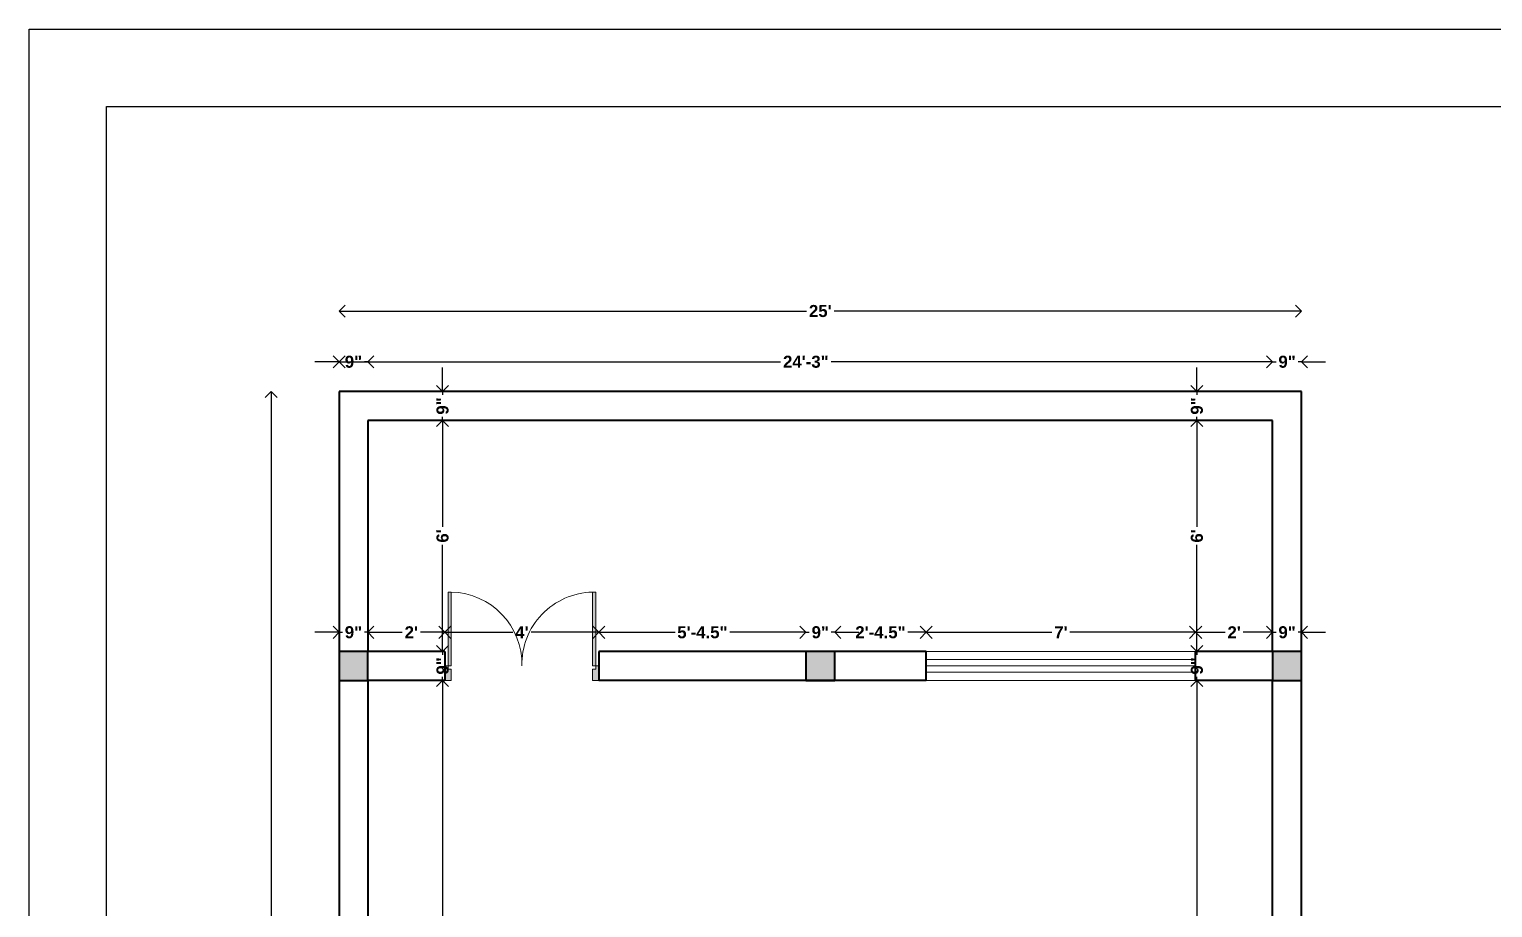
# Model space of a CAD drawing. Header units: inches. Extents: x 1457 to 6508, y 1058 to 4458.
# Drawn here: x 1456.9 to 1913.1, y 3032.4 to 3306.1 of the extents above; entities that cross this region are included whole.
import ezdxf

# ---------------------------------------------------------------- set-up
doc = ezdxf.new("R2010")
doc.units = ezdxf.units.IN
for name, color, linetype, lineweight in [('1.COLUMN', 1, 'Continuous', 40), ('DOOR', 3, 'Continuous', 18), ('frame', 10, 'Continuous', 30), ('WALL', 2, 'Continuous', 40), ('WALL DIMENSION', 6, 'Continuous', 13), ('WINDOW', 4, 'Continuous', 18)]:
    doc.layers.add(name, color=color, linetype=linetype, lineweight=lineweight)
doc.styles.get("Standard").update_dxf_attribs({"font": 'arialbd.ttf'})
doc.dimstyles.new('WALL DIMENSION', dxfattribs={"dimscale": 1.5, "dimtxt": 2.5, "dimasz": 2.5, "dimexe": 1.25, "dimexo": 0.625, "dimtad": 0, "dimlunit": 3, "dimtxsty": 'Standard', "dimblk": 'OPEN90', "dimcen": 2.5, "dimse1": 1, "dimse2": 1, "dimclrd": 1, "dimclrt": 3, "dimadec": 0, "dimazin": 0, "dimtfac": 1, "dimtmove": 0, "dimatfit": 3, "dimfxl": 0, "dimarcsym": 0})

# ---------------------------------------------------------------- blocks, each defined once
blk = doc.blocks.new('_Open90')
at = {"color": 0, "linetype": 'ByBlock', "lineweight": -2}
for p, q in [((0, 0), (-1, 0)), ((-0.5, 0.5), (0, 0)), ((0, 0), (-0.5, -0.5))]:
    blk.add_line(p, q, dxfattribs=at)
blk = doc.blocks.new('*D196')
at = {"layer": 'Defpoints', "color": 0}
for p in [(1553.48, 3202.52), (1553.48, 3184.26), (1562.48, 3184.26)]:
    blk.add_point(p, dxfattribs=at)
at = {"layer": 'WALL DIMENSION', "color": 1, "lineweight": -2}
for p, q in [((1549.73, 3202.52), (1545.98, 3202.52)), ((1553.48, 3202.52), (1554.56, 3202.52)), ((1562.48, 3202.52), (1561.4, 3202.52)), ((1566.23, 3202.52), (1569.98, 3202.52))]:
    blk.add_line(p, q, dxfattribs=at)
at = {"layer": 'WALL DIMENSION', "color": 1, "lineweight": -2, "xscale": 3.75, "yscale": 3.75, "zscale": 3.75}
blk.add_blockref('_Open90', (1553.48, 3202.52), dxfattribs=at)
at = {"layer": 'WALL DIMENSION', "color": 1, "lineweight": -2, "xscale": 3.75, "yscale": 3.75, "zscale": 3.75, "rotation": 180}
blk.add_blockref('_Open90', (1562.48, 3202.52), dxfattribs=at)
at = {"layer": 'WALL DIMENSION', "color": 3, "insert": (1557.98, 3202.52), "char_height": 3.75, "attachment_point": 5}
blk.add_mtext('9"', dxfattribs=at)
blk = doc.blocks.new('*D197')
at = {"layer": 'Defpoints', "color": 0}
for p in [(1844.48, 3202.52), (1553.48, 3184.26), (1844.48, 3184.26)]:
    blk.add_point(p, dxfattribs=at)
at = {"layer": 'WALL DIMENSION', "color": 1, "lineweight": -2}
for p, q in [((1557.23, 3202.52), (1691.13, 3202.52)), ((1840.73, 3202.52), (1706.83, 3202.52))]:
    blk.add_line(p, q, dxfattribs=at)
at = {"layer": 'WALL DIMENSION', "color": 1, "lineweight": -2, "xscale": 3.75, "yscale": 3.75, "zscale": 3.75, "rotation": 180}
blk.add_blockref('_Open90', (1553.48, 3202.52), dxfattribs=at)
at = {"layer": 'WALL DIMENSION', "color": 1, "lineweight": -2, "xscale": 3.75, "yscale": 3.75, "zscale": 3.75}
blk.add_blockref('_Open90', (1844.48, 3202.52), dxfattribs=at)
at = {"layer": 'WALL DIMENSION', "color": 3, "insert": (1698.98, 3202.52), "char_height": 3.75, "attachment_point": 5}
blk.add_mtext('24\'-3"', dxfattribs=at)
blk = doc.blocks.new('*D198')
at = {"layer": 'Defpoints', "color": 0}
for p in [(1853.48, 3202.52), (1844.48, 3184.26), (1853.48, 3182.76)]:
    blk.add_point(p, dxfattribs=at)
at = {"layer": 'WALL DIMENSION', "color": 1, "lineweight": -2}
for p, q in [((1840.73, 3202.52), (1836.98, 3202.52)), ((1844.48, 3202.52), (1845.56, 3202.52)), ((1853.48, 3202.52), (1852.4, 3202.52)), ((1857.23, 3202.52), (1860.98, 3202.52))]:
    blk.add_line(p, q, dxfattribs=at)
at = {"layer": 'WALL DIMENSION', "color": 1, "lineweight": -2, "xscale": 3.75, "yscale": 3.75, "zscale": 3.75}
blk.add_blockref('_Open90', (1844.48, 3202.52), dxfattribs=at)
at = {"layer": 'WALL DIMENSION', "color": 1, "lineweight": -2, "xscale": 3.75, "yscale": 3.75, "zscale": 3.75, "rotation": 180}
blk.add_blockref('_Open90', (1853.48, 3202.52), dxfattribs=at)
at = {"layer": 'WALL DIMENSION', "color": 3, "insert": (1848.98, 3202.52), "char_height": 3.75, "attachment_point": 5}
blk.add_mtext('9"', dxfattribs=at)
blk = doc.blocks.new('*D191')
at = {"layer": 'Defpoints', "color": 0}
for p in [(1553.48, 3118.23), (1553.48, 3112.26), (1562.48, 3112.26)]:
    blk.add_point(p, dxfattribs=at)
at = {"layer": 'WALL DIMENSION', "color": 1, "lineweight": -2}
for p, q in [((1549.73, 3118.23), (1545.98, 3118.23)), ((1553.48, 3118.23), (1554.56, 3118.23)), ((1562.48, 3118.23), (1561.4, 3118.23)), ((1566.23, 3118.23), (1569.98, 3118.23))]:
    blk.add_line(p, q, dxfattribs=at)
at = {"layer": 'WALL DIMENSION', "color": 1, "lineweight": -2, "xscale": 3.75, "yscale": 3.75, "zscale": 3.75}
blk.add_blockref('_Open90', (1553.48, 3118.23), dxfattribs=at)
at = {"layer": 'WALL DIMENSION', "color": 1, "lineweight": -2, "xscale": 3.75, "yscale": 3.75, "zscale": 3.75, "rotation": 180}
blk.add_blockref('_Open90', (1562.48, 3118.23), dxfattribs=at)
at = {"layer": 'WALL DIMENSION', "color": 3, "insert": (1557.98, 3118.23), "char_height": 3.75, "attachment_point": 5}
blk.add_mtext('9"', dxfattribs=at)
blk = doc.blocks.new('*D192')
at = {"layer": 'Defpoints', "color": 0}
for p in [(1586.48, 3118.23), (1562.48, 3112.26), (1586.48, 3112.26)]:
    blk.add_point(p, dxfattribs=at)
at = {"layer": 'WALL DIMENSION', "color": 1, "lineweight": -2}
for p, q in [((1566.23, 3118.23), (1573.16, 3118.23)), ((1582.73, 3118.23), (1578.84, 3118.23))]:
    blk.add_line(p, q, dxfattribs=at)
at = {"layer": 'WALL DIMENSION', "color": 1, "lineweight": -2, "xscale": 3.75, "yscale": 3.75, "zscale": 3.75, "rotation": 180}
blk.add_blockref('_Open90', (1562.48, 3118.23), dxfattribs=at)
at = {"layer": 'WALL DIMENSION', "color": 1, "lineweight": -2, "xscale": 3.75, "yscale": 3.75, "zscale": 3.75}
blk.add_blockref('_Open90', (1586.48, 3118.23), dxfattribs=at)
at = {"layer": 'WALL DIMENSION', "color": 3, "insert": (1576, 3118.23), "char_height": 3.75, "attachment_point": 5}
blk.add_mtext("2'", dxfattribs=at)
blk = doc.blocks.new('*D193')
at = {"layer": 'Defpoints', "color": 0}
for p in [(1634.48, 3118.23), (1586.48, 3112.26), (1634.48, 3112.26)]:
    blk.add_point(p, dxfattribs=at)
at = {"layer": 'WALL DIMENSION', "color": 1, "lineweight": -2}
for p, q in [((1590.23, 3118.23), (1607.62, 3118.23)), ((1630.73, 3118.23), (1613.33, 3118.23))]:
    blk.add_line(p, q, dxfattribs=at)
at = {"layer": 'WALL DIMENSION', "color": 1, "lineweight": -2, "xscale": 3.75, "yscale": 3.75, "zscale": 3.75, "rotation": 180}
blk.add_blockref('_Open90', (1586.48, 3118.23), dxfattribs=at)
at = {"layer": 'WALL DIMENSION', "color": 1, "lineweight": -2, "xscale": 3.75, "yscale": 3.75, "zscale": 3.75}
blk.add_blockref('_Open90', (1634.48, 3118.23), dxfattribs=at)
at = {"layer": 'WALL DIMENSION', "color": 3, "insert": (1610.48, 3118.23), "char_height": 3.75, "attachment_point": 5}
blk.add_mtext("4'", dxfattribs=at)
blk = doc.blocks.new('*D194')
at = {"layer": 'Defpoints', "color": 0}
for p in [(1698.98, 3118.23), (1634.48, 3112.26), (1698.98, 3112.26)]:
    blk.add_point(p, dxfattribs=at)
at = {"layer": 'WALL DIMENSION', "color": 1, "lineweight": -2}
for p, q in [((1638.23, 3118.23), (1658.2, 3118.23)), ((1695.23, 3118.23), (1675.26, 3118.23))]:
    blk.add_line(p, q, dxfattribs=at)
at = {"layer": 'WALL DIMENSION', "color": 1, "lineweight": -2, "xscale": 3.75, "yscale": 3.75, "zscale": 3.75, "rotation": 180}
blk.add_blockref('_Open90', (1634.48, 3118.23), dxfattribs=at)
at = {"layer": 'WALL DIMENSION', "color": 1, "lineweight": -2, "xscale": 3.75, "yscale": 3.75, "zscale": 3.75}
blk.add_blockref('_Open90', (1698.98, 3118.23), dxfattribs=at)
at = {"layer": 'WALL DIMENSION', "color": 3, "insert": (1666.73, 3118.23), "char_height": 3.75, "attachment_point": 5}
blk.add_mtext('5\'-4.5"', dxfattribs=at)
blk = doc.blocks.new('*D195')
at = {"layer": 'Defpoints', "color": 0}
for p in [(1707.98, 3118.23), (1698.98, 3112.26), (1707.98, 3112.26)]:
    blk.add_point(p, dxfattribs=at)
at = {"layer": 'WALL DIMENSION', "color": 1, "lineweight": -2}
for p, q in [((1695.23, 3118.23), (1691.48, 3118.23)), ((1698.98, 3118.23), (1700.06, 3118.23)), ((1707.98, 3118.23), (1706.9, 3118.23)), ((1711.73, 3118.23), (1715.48, 3118.23))]:
    blk.add_line(p, q, dxfattribs=at)
at = {"layer": 'WALL DIMENSION', "color": 1, "lineweight": -2, "xscale": 3.75, "yscale": 3.75, "zscale": 3.75}
blk.add_blockref('_Open90', (1698.98, 3118.23), dxfattribs=at)
at = {"layer": 'WALL DIMENSION', "color": 1, "lineweight": -2, "xscale": 3.75, "yscale": 3.75, "zscale": 3.75, "rotation": 180}
blk.add_blockref('_Open90', (1707.98, 3118.23), dxfattribs=at)
at = {"layer": 'WALL DIMENSION', "color": 3, "insert": (1703.48, 3118.23), "char_height": 3.75, "attachment_point": 5}
blk.add_mtext('9"', dxfattribs=at)
blk = doc.blocks.new('*D173')
at = {"layer": 'Defpoints', "color": 0}
for p in [(1736.48, 3118.23), (1707.98, 3112.26), (1736.48, 3112.26)]:
    blk.add_point(p, dxfattribs=at)
at = {"layer": 'WALL DIMENSION', "color": 1, "lineweight": -2}
for p, q in [((1711.73, 3118.23), (1713.65, 3118.23)), ((1732.73, 3118.23), (1730.81, 3118.23))]:
    blk.add_line(p, q, dxfattribs=at)
at = {"layer": 'WALL DIMENSION', "color": 1, "lineweight": -2, "xscale": 3.75, "yscale": 3.75, "zscale": 3.75, "rotation": 180}
blk.add_blockref('_Open90', (1707.98, 3118.23), dxfattribs=at)
at = {"layer": 'WALL DIMENSION', "color": 1, "lineweight": -2, "xscale": 3.75, "yscale": 3.75, "zscale": 3.75}
blk.add_blockref('_Open90', (1736.48, 3118.23), dxfattribs=at)
at = {"layer": 'WALL DIMENSION', "color": 3, "insert": (1722.23, 3118.23), "char_height": 3.75, "attachment_point": 5}
blk.add_mtext('2\'-4.5"', dxfattribs=at)
blk = doc.blocks.new('*D174')
at = {"layer": 'Defpoints', "color": 0}
for p in [(1820.48, 3118.23), (1736.48, 3112.26), (1820.48, 3112.26)]:
    blk.add_point(p, dxfattribs=at)
at = {"layer": 'WALL DIMENSION', "color": 1, "lineweight": -2}
for p, q in [((1740.23, 3118.23), (1775.69, 3118.23)), ((1816.73, 3118.23), (1781.27, 3118.23))]:
    blk.add_line(p, q, dxfattribs=at)
at = {"layer": 'WALL DIMENSION', "color": 1, "lineweight": -2, "xscale": 3.75, "yscale": 3.75, "zscale": 3.75, "rotation": 180}
blk.add_blockref('_Open90', (1736.48, 3118.23), dxfattribs=at)
at = {"layer": 'WALL DIMENSION', "color": 1, "lineweight": -2, "xscale": 3.75, "yscale": 3.75, "zscale": 3.75}
blk.add_blockref('_Open90', (1820.48, 3118.23), dxfattribs=at)
at = {"layer": 'WALL DIMENSION', "color": 3, "insert": (1778.48, 3118.23), "char_height": 3.75, "attachment_point": 5}
blk.add_mtext("7'", dxfattribs=at)
blk = doc.blocks.new('*D175')
at = {"layer": 'Defpoints', "color": 0}
for p in [(1844.48, 3118.23), (1820.48, 3112.26), (1844.48, 3112.26)]:
    blk.add_point(p, dxfattribs=at)
at = {"layer": 'WALL DIMENSION', "color": 1, "lineweight": -2}
for p, q in [((1824.23, 3118.23), (1829.64, 3118.23)), ((1840.73, 3118.23), (1835.32, 3118.23))]:
    blk.add_line(p, q, dxfattribs=at)
at = {"layer": 'WALL DIMENSION', "color": 1, "lineweight": -2, "xscale": 3.75, "yscale": 3.75, "zscale": 3.75, "rotation": 180}
blk.add_blockref('_Open90', (1820.48, 3118.23), dxfattribs=at)
at = {"layer": 'WALL DIMENSION', "color": 1, "lineweight": -2, "xscale": 3.75, "yscale": 3.75, "zscale": 3.75}
blk.add_blockref('_Open90', (1844.48, 3118.23), dxfattribs=at)
at = {"layer": 'WALL DIMENSION', "color": 3, "insert": (1832.48, 3118.23), "char_height": 3.75, "attachment_point": 5}
blk.add_mtext("2'", dxfattribs=at)
blk = doc.blocks.new('*D176')
at = {"layer": 'Defpoints', "color": 0}
for p in [(1853.48, 3118.23), (1844.48, 3112.26), (1853.48, 3112.26)]:
    blk.add_point(p, dxfattribs=at)
at = {"layer": 'WALL DIMENSION', "color": 1, "lineweight": -2}
for p, q in [((1840.73, 3118.23), (1836.98, 3118.23)), ((1844.48, 3118.23), (1845.56, 3118.23)), ((1853.48, 3118.23), (1852.4, 3118.23)), ((1857.23, 3118.23), (1860.98, 3118.23))]:
    blk.add_line(p, q, dxfattribs=at)
at = {"layer": 'WALL DIMENSION', "color": 1, "lineweight": -2, "xscale": 3.75, "yscale": 3.75, "zscale": 3.75}
blk.add_blockref('_Open90', (1844.48, 3118.23), dxfattribs=at)
at = {"layer": 'WALL DIMENSION', "color": 1, "lineweight": -2, "xscale": 3.75, "yscale": 3.75, "zscale": 3.75, "rotation": 180}
blk.add_blockref('_Open90', (1853.48, 3118.23), dxfattribs=at)
at = {"layer": 'WALL DIMENSION', "color": 3, "insert": (1848.98, 3118.23), "char_height": 3.75, "attachment_point": 5}
blk.add_mtext('9"', dxfattribs=at)
blk = doc.blocks.new('*D138')
at = {"layer": 'Defpoints', "color": 0}
for p in [(1825.17, 3193.26), (1820.88, 3184.26), (1825.17, 3184.26)]:
    blk.add_point(p, dxfattribs=at)
at = {"layer": 'WALL DIMENSION', "color": 1, "lineweight": -2}
for p, q in [((1820.88, 3197.01), (1820.88, 3200.76)), ((1820.88, 3193.26), (1820.88, 3192.19)), ((1820.88, 3184.26), (1820.88, 3185.34)), ((1820.88, 3180.51), (1820.88, 3176.76))]:
    blk.add_line(p, q, dxfattribs=at)
at = {"layer": 'WALL DIMENSION', "color": 1, "lineweight": -2, "xscale": 3.75, "yscale": 3.75, "zscale": 3.75}
for p, rotation in [((1820.88, 3193.26), 270), ((1820.88, 3184.26), 90)]:
    blk.add_blockref('_Open90', p, dxfattribs=dict(at, rotation=rotation))
at = {"layer": 'WALL DIMENSION', "color": 3, "insert": (1820.88, 3188.76), "char_height": 3.75, "attachment_point": 5, "rotation": 90}
blk.add_mtext('9"', dxfattribs=at)
blk = doc.blocks.new('*D139')
at = {"layer": 'Defpoints', "color": 0}
for p in [(1825.17, 3184.26), (1820.88, 3112.26), (1820.88, 3112.26)]:
    blk.add_point(p, dxfattribs=at)
at = {"layer": 'WALL DIMENSION', "color": 1, "lineweight": -2}
for p, q in [((1820.88, 3180.51), (1820.88, 3151.05)), ((1820.88, 3116.01), (1820.88, 3145.47))]:
    blk.add_line(p, q, dxfattribs=at)
at = {"layer": 'WALL DIMENSION', "color": 1, "lineweight": -2, "xscale": 3.75, "yscale": 3.75, "zscale": 3.75}
for p, rotation in [((1820.88, 3184.26), 90), ((1820.88, 3112.26), 270)]:
    blk.add_blockref('_Open90', p, dxfattribs=dict(at, rotation=rotation))
at = {"layer": 'WALL DIMENSION', "color": 3, "insert": (1820.88, 3148.26), "char_height": 3.75, "attachment_point": 5, "rotation": 90}
blk.add_mtext("6'", dxfattribs=at)
blk = doc.blocks.new('*D140')
at = {"layer": 'Defpoints', "color": 0}
for p in [(1820.88, 3112.26), (1820.88, 3103.26), (1820.88, 3103.26)]:
    blk.add_point(p, dxfattribs=at)
at = {"layer": 'WALL DIMENSION', "color": 1, "lineweight": -2}
for p, q in [((1820.88, 3116.01), (1820.88, 3119.76)), ((1820.88, 3112.26), (1820.88, 3111.19)), ((1820.88, 3103.26), (1820.88, 3104.34)), ((1820.88, 3099.51), (1820.88, 3095.76))]:
    blk.add_line(p, q, dxfattribs=at)
at = {"layer": 'WALL DIMENSION', "color": 1, "lineweight": -2, "xscale": 3.75, "yscale": 3.75, "zscale": 3.75}
for p, rotation in [((1820.88, 3112.26), 270), ((1820.88, 3103.26), 90)]:
    blk.add_blockref('_Open90', p, dxfattribs=dict(at, rotation=rotation))
at = {"layer": 'WALL DIMENSION', "color": 3, "insert": (1820.88, 3107.76), "char_height": 3.75, "attachment_point": 5, "rotation": 90}
blk.add_mtext('9"', dxfattribs=at)
blk = doc.blocks.new('*D141')
at = {"layer": 'Defpoints', "color": 0}
for p in [(1820.88, 3103.26), (1820.88, 2923.26), (1820.88, 2923.26)]:
    blk.add_point(p, dxfattribs=at)
at = {"layer": 'WALL DIMENSION', "color": 1, "lineweight": -2}
for p, q in [((1820.88, 3099.51), (1820.88, 3017.42)), ((1820.88, 2927.01), (1820.88, 3009.11))]:
    blk.add_line(p, q, dxfattribs=at)
at = {"layer": 'WALL DIMENSION', "color": 1, "lineweight": -2, "xscale": 3.75, "yscale": 3.75, "zscale": 3.75}
for p, rotation in [((1820.88, 3103.26), 90), ((1820.88, 2923.26), 270)]:
    blk.add_blockref('_Open90', p, dxfattribs=dict(at, rotation=rotation))
at = {"layer": 'WALL DIMENSION', "color": 3, "insert": (1820.88, 3013.26), "char_height": 3.75, "attachment_point": 5, "rotation": 90}
blk.add_mtext("15'", dxfattribs=at)
blk = doc.blocks.new('*D125')
at = {"layer": 'Defpoints', "color": 0}
for p in [(1585.76, 3193.26), (1585.76, 3184.26), (1585.76, 3184.26)]:
    blk.add_point(p, dxfattribs=at)
at = {"layer": 'WALL DIMENSION', "color": 1, "lineweight": -2}
for p, q in [((1585.76, 3197.01), (1585.76, 3200.76)), ((1585.76, 3193.26), (1585.76, 3192.19)), ((1585.76, 3184.26), (1585.76, 3185.34)), ((1585.76, 3180.51), (1585.76, 3176.76))]:
    blk.add_line(p, q, dxfattribs=at)
at = {"layer": 'WALL DIMENSION', "color": 1, "lineweight": -2, "xscale": 3.75, "yscale": 3.75, "zscale": 3.75}
for p, rotation in [((1585.76, 3193.26), 270), ((1585.76, 3184.26), 90)]:
    blk.add_blockref('_Open90', p, dxfattribs=dict(at, rotation=rotation))
at = {"layer": 'WALL DIMENSION', "color": 3, "insert": (1585.76, 3188.76), "char_height": 3.75, "attachment_point": 5, "rotation": 90}
blk.add_mtext('9"', dxfattribs=at)
blk = doc.blocks.new('*D126')
at = {"layer": 'Defpoints', "color": 0}
for p in [(1585.76, 3184.26), (1582.81, 3112.26), (1585.76, 3112.26)]:
    blk.add_point(p, dxfattribs=at)
at = {"layer": 'WALL DIMENSION', "color": 1, "lineweight": -2}
for p, q in [((1585.76, 3180.51), (1585.76, 3151.05)), ((1585.76, 3116.01), (1585.76, 3145.47))]:
    blk.add_line(p, q, dxfattribs=at)
at = {"layer": 'WALL DIMENSION', "color": 1, "lineweight": -2, "xscale": 3.75, "yscale": 3.75, "zscale": 3.75}
for p, rotation in [((1585.76, 3184.26), 90), ((1585.76, 3112.26), 270)]:
    blk.add_blockref('_Open90', p, dxfattribs=dict(at, rotation=rotation))
at = {"layer": 'WALL DIMENSION', "color": 3, "insert": (1585.76, 3148.26), "char_height": 3.75, "attachment_point": 5, "rotation": 90}
blk.add_mtext("6'", dxfattribs=at)
blk = doc.blocks.new('*D127')
at = {"layer": 'Defpoints', "color": 0}
for p in [(1582.81, 3112.26), (1582.81, 3103.26), (1585.76, 3103.26)]:
    blk.add_point(p, dxfattribs=at)
at = {"layer": 'WALL DIMENSION', "color": 1, "lineweight": -2}
for p, q in [((1585.76, 3116.01), (1585.76, 3119.76)), ((1585.76, 3112.26), (1585.76, 3111.19)), ((1585.76, 3103.26), (1585.76, 3104.34)), ((1585.76, 3099.51), (1585.76, 3095.76))]:
    blk.add_line(p, q, dxfattribs=at)
at = {"layer": 'WALL DIMENSION', "color": 1, "lineweight": -2, "xscale": 3.75, "yscale": 3.75, "zscale": 3.75}
for p, rotation in [((1585.76, 3112.26), 270), ((1585.76, 3103.26), 90)]:
    blk.add_blockref('_Open90', p, dxfattribs=dict(at, rotation=rotation))
at = {"layer": 'WALL DIMENSION', "color": 3, "insert": (1585.76, 3107.76), "char_height": 3.75, "attachment_point": 5, "rotation": 90}
blk.add_mtext('9"', dxfattribs=at)
blk = doc.blocks.new('*D128')
at = {"layer": 'Defpoints', "color": 0}
for p in [(1582.81, 3103.26), (1585.76, 2923.26), (1586.48, 2923.26)]:
    blk.add_point(p, dxfattribs=at)
at = {"layer": 'WALL DIMENSION', "color": 1, "lineweight": -2}
for p, q in [((1585.76, 3099.51), (1585.76, 3017.42)), ((1585.76, 2927.01), (1585.76, 3009.11))]:
    blk.add_line(p, q, dxfattribs=at)
at = {"layer": 'WALL DIMENSION', "color": 1, "lineweight": -2, "xscale": 3.75, "yscale": 3.75, "zscale": 3.75}
for p, rotation in [((1585.76, 3103.26), 90), ((1585.76, 2923.26), 270)]:
    blk.add_blockref('_Open90', p, dxfattribs=dict(at, rotation=rotation))
at = {"layer": 'WALL DIMENSION', "color": 3, "insert": (1585.76, 3013.26), "char_height": 3.75, "attachment_point": 5, "rotation": 90}
blk.add_mtext("15'", dxfattribs=at)
blk = doc.blocks.new('*D88')
at = {"layer": 'Defpoints', "color": 0}
for p in [(1853.48, 3218.33), (1553.48, 3193.26), (1853.48, 3193.26)]:
    blk.add_point(p, dxfattribs=at)
at = {"layer": 'WALL DIMENSION', "color": 1, "lineweight": -2}
for p, q in [((1557.23, 3218.33), (1699.18, 3218.33)), ((1849.73, 3218.33), (1707.77, 3218.33))]:
    blk.add_line(p, q, dxfattribs=at)
at = {"layer": 'WALL DIMENSION', "color": 1, "lineweight": -2, "xscale": 3.75, "yscale": 3.75, "zscale": 3.75, "rotation": 180}
blk.add_blockref('_Open90', (1553.48, 3218.33), dxfattribs=at)
at = {"layer": 'WALL DIMENSION', "color": 1, "lineweight": -2, "xscale": 3.75, "yscale": 3.75, "zscale": 3.75}
blk.add_blockref('_Open90', (1853.48, 3218.33), dxfattribs=at)
at = {"layer": 'WALL DIMENSION', "color": 3, "insert": (1703.48, 3218.33), "char_height": 3.75, "attachment_point": 5}
blk.add_mtext("25'", dxfattribs=at)
blk = doc.blocks.new('*D89')
at = {"layer": 'Defpoints', "color": 0}
for p in [(1553.48, 3193.26), (1532.37, 2413.26), (1553.48, 2413.26)]:
    blk.add_point(p, dxfattribs=at)
at = {"layer": 'WALL DIMENSION', "color": 1, "lineweight": -2}
for p, q in [((1532.37, 3189.51), (1532.37, 2807.51)), ((1532.37, 2417.01), (1532.37, 2799.01))]:
    blk.add_line(p, q, dxfattribs=at)
at = {"layer": 'WALL DIMENSION', "color": 1, "lineweight": -2, "xscale": 3.75, "yscale": 3.75, "zscale": 3.75}
for p, rotation in [((1532.37, 3193.26), 90), ((1532.37, 2413.26), 270)]:
    blk.add_blockref('_Open90', p, dxfattribs=dict(at, rotation=rotation))
at = {"layer": 'WALL DIMENSION', "color": 3, "insert": (1532.37, 2803.26), "char_height": 3.75, "attachment_point": 5, "rotation": 90}
blk.add_mtext("65'", dxfattribs=at)

msp = doc.modelspace()

# ---------------------------------------------------------------- hatches: boundary and pattern name
at = {"layer": '1.COLUMN'}
h = msp.add_hatch(color=256, dxfattribs=at)
h.dxf.hatch_style = 1
h.paths.add_polyline_path([(1562.4795, 3112.2629), (1553.4795, 3112.2629), (1553.4795, 3103.2629), (1562.4795, 3103.2629)])
h = msp.add_hatch(color=256, dxfattribs=at)
h.dxf.hatch_style = 1
h.paths.add_polyline_path([(1707.9795, 3112.2629), (1698.9795, 3112.2629), (1698.9795, 3103.2629), (1707.9795, 3103.2629)])
h = msp.add_hatch(color=256, dxfattribs=at)
h.dxf.hatch_style = 1
h.paths.add_polyline_path([(1853.4795, 3112.2629), (1844.4795, 3112.2629), (1844.4795, 3103.2629), (1853.4795, 3103.2629)])
at = {"layer": 'DOOR'}
h = msp.add_hatch(color=256, dxfattribs=at)
h.dxf.hatch_style = 1
h.paths.add_polyline_path([(1588.4795, 3130.7629), (1587.4795, 3130.7629), (1587.4795, 3107.7629), (1588.4795, 3107.7629)])
h.paths.add_polyline_path([(1633.4795, 3130.7629), (1632.4795, 3130.7629), (1632.4795, 3107.7629), (1633.4795, 3107.7629)])
h.paths.add_polyline_path([(1634.4795, 3107.7629), (1633.4795, 3107.7629), (1633.4795, 3106.7629), (1632.4795, 3106.7629), (1632.4795, 3103.2629), (1634.4795, 3103.2629)])
h.paths.add_polyline_path([(1588.4795, 3106.7629), (1587.4795, 3106.7629), (1587.4795, 3107.7629), (1586.4795, 3107.7629), (1586.4795, 3103.2629), (1588.4795, 3103.2629)])

# ---------------------------------------------------------------- linework, layer by layer
msp.add_lwpolyline([(1456.9306, 3306.146), (2684.996, 3306.146), (2684.996, 2211.2062), (1456.9306, 2211.2062)], close=True)
at = {"layer": '1.COLUMN'}
for points in [[(1553.4795, 3103.2629), (1562.4795, 3103.2629), (1562.4795, 3112.2629), (1553.4795, 3112.2629)], [(1698.9795, 3103.2629), (1707.9795, 3103.2629), (1707.9795, 3112.2629), (1698.9795, 3112.2629)], [(1844.4795, 3103.2629), (1853.4795, 3103.2629), (1853.4795, 3112.2629), (1844.4795, 3112.2629)]]:
    msp.add_lwpolyline(points, close=True, dxfattribs=at)
at = {"layer": 'DOOR'}
for p, q in [((1586.4795, 3103.2629), (1586.4795, 3107.7629)), ((1586.4795, 3107.7629), (1587.4795, 3107.7629)), ((1587.4795, 3107.7629), (1587.4795, 3106.7629)), ((1587.4795, 3106.7629), (1588.4795, 3106.7629)), ((1588.4795, 3106.7629), (1588.4795, 3103.2629)), ((1633.4795, 3106.7629), (1632.4795, 3106.7629)), ((1632.4795, 3106.7629), (1632.4795, 3103.2629)), ((1634.4795, 3107.7629), (1633.4795, 3107.7629)), ((1633.4795, 3107.7629), (1633.4795, 3106.7629)), ((1634.4795, 3103.2629), (1634.4795, 3107.7629)), ((1588.4795, 3103.2629), (1586.4795, 3103.2629)), ((1632.4795, 3103.2629), (1634.4795, 3103.2629))]:
    msp.add_line(p, q, dxfattribs=at)
for points in [[(1587.4795, 3107.7629), (1587.4795, 3130.7629), (1588.4795, 3130.7629), (1588.4795, 3107.7629)], [(1632.4795, 3107.7629), (1632.4795, 3130.7629), (1633.4795, 3130.7629), (1633.4795, 3107.7629)]]:
    msp.add_lwpolyline(points, close=True, dxfattribs=at)
for centre, start, end in [((1587.9795, 3108.2629), 358.72697, 88.72697), ((1632.9795, 3108.2629), 91.27303, 181.27303)]:
    msp.add_arc(centre, 22.5056, start, end, dxfattribs=at)
at = {"layer": 'frame'}
msp.add_lwpolyline([(1481.0147, 3282.0619), (2660.9119, 3282.0619), (2660.9119, 2235.2903), (1481.0147, 2235.2903)], close=True, dxfattribs=at)
at = {"layer": 'WALL'}
for p, q in [((1853.4795, 3193.2629), (1553.4795, 3193.2629)), ((1553.4795, 3193.2629), (1553.4795, 2413.2629)), ((1853.4795, 2413.2629), (1853.4795, 3193.2629)), ((1844.4795, 3184.2629), (1562.4795, 3184.2629)), ((1562.4795, 3184.2629), (1562.4795, 3112.2629)), ((1844.4795, 3112.2629), (1844.4795, 3184.2629)), ((1586.4795, 3112.2629), (1553.4795, 3112.2629)), ((1586.4795, 3112.2629), (1586.4795, 3103.2629)), ((1736.4795, 3112.2629), (1634.4795, 3112.2629)), ((1634.4795, 3112.2629), (1634.4795, 3103.2629)), ((1736.4795, 3103.2629), (1736.4795, 3112.2629)), ((1853.4795, 3112.2629), (1820.4795, 3112.2629)), ((1820.4795, 3103.2629), (1820.4795, 3112.2629)), ((1586.4795, 3103.2629), (1562.4795, 3103.2629)), ((1562.4795, 3103.2629), (1562.4795, 2923.2629)), ((1736.4795, 3103.2629), (1634.4795, 3103.2629)), ((1844.4795, 3103.2629), (1820.4795, 3103.2629)), ((1844.4795, 2923.2629), (1844.4795, 3103.2629))]:
    msp.add_line(p, q, dxfattribs=at)
at = {"layer": 'WINDOW'}
for p, q in [((1736.4795, 3112.2629), (1820.4795, 3112.2629)), ((1736.4795, 3109.7629), (1820.4795, 3109.7629)), ((1736.4795, 3107.7629), (1820.4795, 3107.7629)), ((1736.4795, 3105.7629), (1820.4795, 3105.7629)), ((1736.4795, 3103.2629), (1820.4795, 3103.2629))]:
    msp.add_line(p, q, dxfattribs=at)

# ---------------------------------------------------------------- dimensions: what is measured, and where the dimension line sits
at = {"layer": 'WALL DIMENSION'}
for base, p1, p2, picture, middle in [((1853.4795, 3218.3324), (1553.4795, 3193.2629), (1853.4795, 3193.2629), '*D88', (1703.4795, 3218.3324)), ((1553.4795, 3118.2262), (1562.4795, 3112.2629), (1553.4795, 3112.2629), '*D191', (1557.9795, 3118.2262))]:
    dim = msp.add_linear_dim(base=base, p1=p1, p2=p2, dimstyle='WALL DIMENSION', dxfattribs=at)
    dim.commit()
    dim.dimension.update_dxf_attribs({"geometry": picture, "text_midpoint": middle})
dim = msp.add_linear_dim(base=(1553.4795, 3202.5218), p1=(1562.4795, 3184.2629), p2=(1553.4795, 3184.2629), dimstyle='WALL DIMENSION', dxfattribs=at)
dim.commit()
dim.dimension.update_dxf_attribs({"geometry": '*D196', "text_midpoint": (1557.9795, 3202.5218), "dimtype": 160})
for base, p1, p2, picture, middle in [((1844.4795, 3202.5218), (1553.4795, 3184.2629), (1844.4795, 3184.2629), '*D197', (1698.9795, 3202.5218)), ((1853.4795, 3202.5218), (1844.4795, 3184.2629), (1853.4795, 3182.762), '*D198', (1848.9795, 3202.5218)), ((1634.4795, 3118.2262), (1586.4795, 3112.2629), (1634.4795, 3112.2629), '*D193', (1610.4795, 3118.2262)), ((1698.9795, 3118.2262), (1634.4795, 3112.2629), (1698.9795, 3112.2629), '*D194', (1666.7295, 3118.2262)), ((1707.9795, 3118.2262), (1698.9795, 3112.2629), (1707.9795, 3112.2629), '*D195', (1703.4795, 3118.2262)), ((1736.4795, 3118.2262), (1707.9795, 3112.2629), (1736.4795, 3112.2629), '*D173', (1722.2295, 3118.2262)), ((1820.4795, 3118.2262), (1736.4795, 3112.2629), (1820.4795, 3112.2629), '*D174', (1778.4795, 3118.2262)), ((1844.4795, 3118.2262), (1820.4795, 3112.2629), (1844.4795, 3112.2629), '*D175', (1832.4795, 3118.2262)), ((1853.4795, 3118.2262), (1844.4795, 3112.2629), (1853.4795, 3112.2629), '*D176', (1848.9795, 3118.2262))]:
    dim = msp.add_linear_dim(base=base, p1=p1, p2=p2, dimstyle='WALL DIMENSION', override={"dimtmove": 1}, dxfattribs=at)
    dim.commit()
    dim.dimension.update_dxf_attribs({"geometry": picture, "text_midpoint": middle})
for base, p1, p2, picture, middle in [((1585.7622, 3184.2629), (1585.7622, 3193.2629), (1585.7622, 3184.2629), '*D125', (1585.7622, 3188.7629)), ((1820.8753, 3184.2629), (1825.1706, 3193.2629), (1825.1706, 3184.2629), '*D138', (1820.8753, 3188.7629)), ((1532.3695, 2413.2629), (1553.4795, 3193.2629), (1553.4795, 2413.2629), '*D89', (1532.3695, 2803.2629))]:
    dim = msp.add_linear_dim(base=base, p1=p1, p2=p2, angle=90, dimstyle='WALL DIMENSION', dxfattribs=at)
    dim.commit()
    dim.dimension.update_dxf_attribs({"geometry": picture, "text_midpoint": middle})
for base, p1, p2, picture, middle in [((1585.7622, 3112.2629), (1585.7622, 3184.2629), (1582.8101, 3112.2629), '*D126', (1585.7622, 3148.2629)), ((1820.8753, 3112.2629), (1825.1706, 3184.2629), (1820.8753, 3112.2629), '*D139', (1820.8753, 3148.2629)), ((1585.7622, 3103.2629), (1582.8101, 3112.2629), (1582.8101, 3103.2629), '*D127', (1585.7622, 3107.7629)), ((1820.8753, 3103.2629), (1820.8753, 3112.2629), (1820.8753, 3103.2629), '*D140', (1820.8753, 3107.7629)), ((1585.7622, 2923.2629), (1582.8101, 3103.2629), (1586.4795, 2923.2629), '*D128', (1585.7622, 3013.2629)), ((1820.8753, 2923.2629), (1820.8753, 3103.2629), (1820.8753, 2923.2629), '*D141', (1820.8753, 3013.2629))]:
    dim = msp.add_linear_dim(base=base, p1=p1, p2=p2, angle=90, dimstyle='WALL DIMENSION', override={"dimtmove": 1}, dxfattribs=at)
    dim.commit()
    dim.dimension.update_dxf_attribs({"geometry": picture, "text_midpoint": middle})
dim = msp.add_linear_dim(base=(1586.4795, 3118.2262), p1=(1562.4795, 3112.2629), p2=(1586.4795, 3112.2629), dimstyle='WALL DIMENSION', override={"dimtmove": 1}, dxfattribs=at)
dim.commit()
dim.dimension.update_dxf_attribs({"geometry": '*D192', "text_midpoint": (1576.0001, 3118.2262), "dimtype": 160})

doc.saveas('drawing.dxf')
